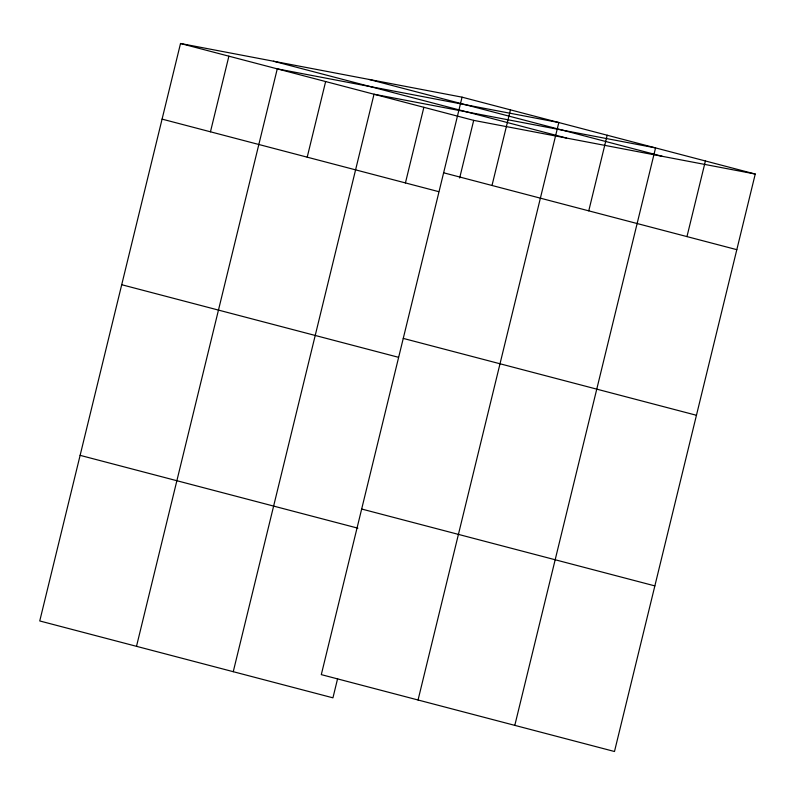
<?xml version="1.0" encoding="UTF-8"?>
<svg xmlns="http://www.w3.org/2000/svg" width="795" height="795" viewBox="0 0 795 795"><rect width="100%" height="100%" fill="white"/><g stroke="black" fill="none" stroke-linecap="round" stroke-linejoin="round"><path stroke-width="1.19" d="M462.064 97.169L321.299 674.627L614.485 751.504L755.25 174.045L462.064 97.169L180.515 43.496L39.75 620.955L332.936 697.831L337.617 678.632M210.456 131.801L228.89 56.177M136.502 646.325L277.266 68.867L558.815 122.539L418.051 699.997M307.208 157.172L325.642 81.547M233.253 671.695L374.018 94.237L655.567 147.91L514.802 725.368M405.43 182.93L423.864 107.305M459.659 177.991L473.701 120.373L755.25 174.045M492.006 185.474L510.44 109.859M588.757 210.844L607.191 135.23M686.969 236.602L705.413 160.978M369.158 79.46L662.334 156.337M273.43 61.205L566.616 138.082M180.515 43.496L473.701 120.373M443.63 172.793L736.816 249.67M162.081 119.121L438.651 191.635M403.264 338.402L696.45 415.278M121.715 284.719L398.285 357.243M361.665 509.019L654.851 585.895M80.116 455.346L357.879 528.178"/></g></svg>
